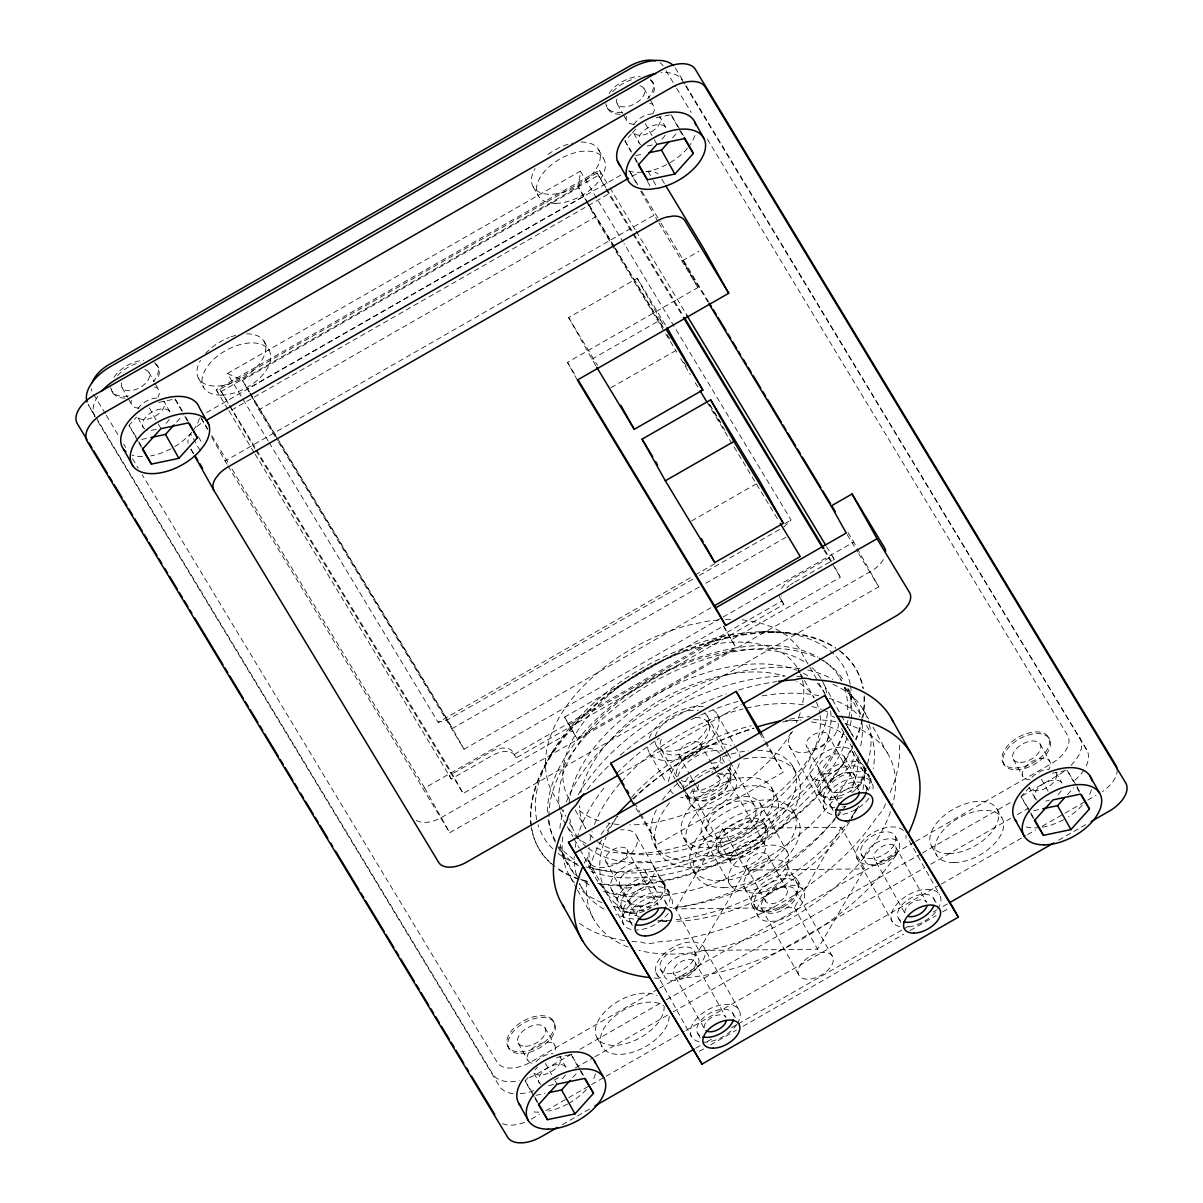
<?xml version="1.0" encoding="UTF-8"?>
<svg xmlns="http://www.w3.org/2000/svg" width="1203" height="1203" viewBox="0 0 1203 1203"><rect width="100%" height="100%" fill="white"/><g stroke="black" fill="none" stroke-linecap="round" stroke-linejoin="round"><path stroke-width="0.75" stroke-dasharray="5 3.75" d="M268.194 441.02L227.412 373.516L580.342 171.202L578.673 187.608L585.305 199.472M550.598 755.334L553.124 750.747M675.665 908.866L722.657 828.521L841.318 827.258L864.581 868.882L817.589 949.227L698.913 950.49L675.665 908.866L794.326 907.618L841.318 827.258M698.913 950.49L745.905 870.13L864.581 868.882M137.984 441.29L129.067 425.336L136.465 417.095M176.63 422.058L181.563 416.554M631.244 152.21L625.004 141.037L631.184 134.165M632.417 132.796L636.116 128.676M672.567 137.759L677.515 132.27M534.072 1096.82L525.155 1080.865L530.087 1075.377M535.034 1069.873L537.5 1067.121M572.718 1077.587L577.651 1072.099M1030.009 812.521L1021.091 796.566L1024.806 792.446M1026.039 791.078L1029.738 786.957M1067.422 794.672L1073.602 787.8M783.785 527.064L791.093 519.997L624.041 243.532M599.305 170.225L601.244 173.698L218.209 393.261L216.269 389.802L599.305 170.225L609.019 186.555M254.795 448.599L219.908 389.291L597.094 173.067L605.816 187.503M206.6 412.569L622.628 174.089M231.532 410.103L608.718 193.878L631.981 232.374M249.998 393.802L258.946 409.802L595.154 217.081L676.808 352.223M211.713 437.065L225.096 461.035L654.131 215.096L657.951 221.397M595.726 365.577L568.613 317.592L637.199 278.284L666.086 326.103M577.35 380.043L567.455 362.359L697.92 287.562L682.808 260.51L698.898 251.292M591.876 359.201L660.447 319.893L664.297 326.269M610.989 387.727L675.8 350.569M691.514 520.989L756.326 483.832M269.171 442.629L438.163 722.311L693.514 575.936M695.139 575.004L714.657 563.816M784.597 523.726L791.093 519.997M692.823 579.199L447.576 719.785L438.163 722.311M699.319 575.47L780.536 528.914M699.304 586.929L452.418 728.447L278.419 440.478M705.8 583.214L787.003 536.658M278.389 441.982L464.057 749.258L710.928 607.741M232.044 469.17L424.704 788.01L722.101 617.53M723.078 617.049L853.739 542.072L856.416 546.869M255.111 454.087L451.29 779.018L492.268 755.514A19.278 10.917 -29.2 0 1 514.643 755.289L516.192 757.86L783.83 604.432L780.326 598.402A19.278 10.917 -29.2 0 1 779.439 595.65M794.927 582.026L834.326 559.44L832.386 555.966L791.409 579.455A19.278 10.917 -29.2 0 0 781.228 588.974M564.583 717.063L723.484 625.981L728.01 633.455L735.755 647.334L576.854 738.416L564.583 717.063L576.854 738.416M451.29 779.018L449.351 775.544L490.328 752.055A19.278 10.917 -29.2 0 1 512.704 751.815L514.252 754.386L781.89 600.974L780.326 598.402M569.109 724.552L728.01 633.455M255.773 450.208L463.2 793.499L572.342 730.943M723.484 625.981L731.244 639.846L840.386 577.29L835.017 567.681M227.999 465.847L449.696 832.747L878.731 586.808L857.303 548.463M619.41 774.552L741.304 704.687M639.68 814.326L657.725 844.175L783.168 772.266L767.063 743.454M658.011 989.107L530.824 1062.023A28.917 16.376 -29.2 0 1 497.26 1062.384L142.165 474.704M659.65 988.174L914.039 842.341M915.663 841.408L1051.016 763.83A28.917 16.376 -29.2 0 0 1067.632 735.409L706.732 138.104M571.771 1054.008L537.53 1073.632A38.571 21.849 -29.2 0 1 528.478 1077.963M579.921 1049.332L664.718 1000.716M666.357 999.783L920.746 853.965M922.37 853.017L1012.054 801.604M1021.843 795.995L1057.723 775.439A38.571 21.849 -29.2 0 0 1065.993 769.83M554.087 1080.159L560.613 1076.429M575.29 1068.008L593.229 1057.723M594.853 1056.79L671.5 1012.866M673.139 1011.918L924.265 867.965M930.791 864.22L1010.685 818.416M1017.212 814.687L1028.625 808.145M531.29 1119.106L539.425 1114.444M545.936 1110.715L567.094 1098.58M568.718 1097.647L589.876 1085.527M591.5 1084.595L604.507 1077.136M606.147 1076.189L684.236 1031.422M685.875 1030.49L939.708 884.987M941.332 884.055L1025.933 835.544M1027.573 834.611L1035.708 829.95M1042.204 826.22L1063.362 814.1M1064.986 813.168L1086.144 801.033M1087.768 800.1L1095.903 795.439M562.327 1124.67L589.996 1108.805M695.755 1048.174L700.642 1045.377M707.138 1041.648L712.026 1038.851M731.559 1027.663L736.431 1024.866M738.056 1023.933L902.4 929.724M904.024 928.791L910.536 925.062M933.317 911.994L936.566 910.13M943.077 906.4L947.964 903.603M1058.61 840.175L1087.888 823.393M699.199 1051.422L704.071 1048.64M710.567 1044.911L736.522 1030.039M743.003 1026.309L903.618 934.25M910.115 930.52L936.069 915.648M942.566 911.919L949.047 908.205M656.342 117.744L671.003 114.676L679.981 129.518M635.816 155.503L643.139 153.969M158.57 402.419L175.067 398.96L184.029 413.817M141.698 439.411L149.037 437.877M1052.445 773.273L1067.091 770.206L1076.068 785.048M1033.738 810.657L1042.896 808.732M556.493 1057.572L571.154 1054.505L580.132 1069.347M535.952 1095.332L545.124 1093.407M718.341 620.086L707.62 621.154L687.71 625.365C649.364 635.861 613.756 656.146 585.38 684.026C558.733 710.356 534.718 750.867 550.493 788.912L565.786 816.266M725.499 619.365L732.928 619.53M666.868 921.077L657.815 920.866A163.894 92.826 -29.2 0 0 672.236 920.1M760.747 631.725L787.529 632.537M742.206 619.725L759.98 622.838L773.499 627.5L787.333 635.846L798.19 646.928L817.95 681.439M227.412 373.516L242.465 380.328L249.277 391.592M675.304 68L685.003 84.06M685.981 85.654L1086.655 749.695A38.571 21.849 -29.2 0 1 1084.85 768.537M1086.655 749.695L682.086 80.135A38.571 21.849 -29.2 0 0 660.913 72.706M665.981 70.676L675.68 86.736M676.642 88.33L691.199 112.42M661.83 179.202L664.688 183.939M625.004 141.037L631.289 151.428M1021.091 796.566L1028.279 808.446M637.846 184.781L629.139 170.36L637.169 184.736M641.725 191.187L660.116 221.623M661.079 223.232L708.522 301.742M847.935 532.463L853.739 542.072M682.808 260.51L708.011 302.224M658.898 222.976L697.92 287.562M847.198 534.613L857.709 552.012M858.671 553.606L878.731 586.808M609.996 187.909L635.244 229.953M636.207 231.307L686.718 314.885M826.551 546.583L834.326 559.44M606.778 189.112L632.958 232.42M633.921 234.029L683.364 315.848M824.882 550.057L831.438 561.275M632.943 233.983L682.387 315.803M823.905 550.012L831.664 562.854M832.626 564.448L840.386 577.29M580.342 171.202L623.064 241.923M588.402 203.683L578.673 187.608L242.465 380.328L249.111 392.193M589.365 205.292L614.643 247.126M615.62 248.735L663.244 327.562M709.905 404.794L720.597 422.494M587.41 202.706L583.515 196.269L247.322 389.005L251.201 395.426M588.387 204.315L613.65 246.149M614.628 247.758L663.229 328.193M667.124 334.629L671.003 341.066M683.65 361.983L687.53 368.419M708.913 403.802L726.417 432.764M680.657 358.614L690.417 374.734M695.229 382.719L699.169 389.216M706.883 401.997L779.243 521.756M783.83 604.432L782.266 601.861A19.278 10.917 -29.2 0 1 781.679 595.906M568.613 317.592L597.515 365.411M567.455 362.359L576.177 376.795M731.244 639.846L735.755 647.334M759.439 732.988L764.176 740.837M765.138 742.416L783.168 772.266M635.891 808.04L638.733 812.747M250.254 393.201L447.576 719.785L464.057 749.258M252.179 397.035L277.457 438.869M258.946 409.802L277.412 440.373M219.908 389.291L228.63 403.727M229.593 405.336L451.576 772.702L463.2 793.499M216.269 389.802L227.923 409.336M228.901 410.689L254.149 452.734M207.848 429.11L200.104 416.298L207.247 429.08M211.713 435.531L228.179 462.764M225.096 461.035L227.036 464.238M191.006 449.17L193.909 453.982M129.067 425.336L136.24 437.215M525.155 1080.865L532.327 1092.745M105.308 413.697L92.691 392.825A28.917 16.376 -29.2 0 1 91.353 388.704M106.27 415.306L118.886 436.178M123.744 444.193L125.683 447.411M132.465 458.644L138.285 468.283M94.992 415.787L88.21 404.554L94.992 416.689A38.571 21.849 -29.2 0 1 98.601 395.05M95.969 417.396L492.764 1074.114A38.571 21.849 -29.2 0 0 519.29 1080.715M97.894 421.501L499.561 1086.249A38.571 21.849 -29.2 0 0 517.35 1093.858M909.273 840.671L939.633 894.716M841.468 728.462L871.829 782.491M654.056 978.009A189.066 107.082 -29.2 0 0 661.62 978.46A27.233 15.428 -29.2 0 1 669.409 949.573A27.233 15.428 -29.2 0 1 704.868 949.197L738.913 1009.768M637.064 836.972L671.109 897.558M1076.956 786.642L1080.52 793.033M1067.091 770.206L1073.332 781.364M1076.911 787.754L1080.474 794.13M1048.339 737.033L1049.317 738.762M1040.114 744.04L1049.798 761.379M1055.963 772.386L1061.963 783.138M680.868 131.112L683.545 135.894M671.003 114.676L684.372 138.601M652.252 81.503L653.214 83.233M1041.392 779.153L1048.535 791.92M644.026 88.511L649.304 97.969M650.191 99.548L653.71 105.849M665.876 127.608L659.861 116.856A15.428 8.737 -29.2 0 1 651.003 132.014A15.428 8.737 -29.2 0 1 633.109 132.195L639.109 142.946M1013.347 759.379L1023.046 776.717M1035.197 798.476L1029.197 787.724A15.428 8.737 -29.2 0 0 1045.317 788.476A15.428 8.737 -29.2 0 0 1056.67 774.582M1003.182 762.913L1004.144 764.657M1030.956 813.017L1033.633 817.799M645.304 123.623L653.334 137.984M654.221 139.578L656.898 144.36M1030.911 814.115L1034.475 820.506M617.259 103.849L622.537 113.308M623.425 114.886L626.943 121.187M648.086 171.322L652.402 179.052M653.259 180.585L657.59 188.315M607.094 107.383L608.056 109.127M634.868 157.488L637.545 162.27M634.808 158.585L638.387 164.961M647.47 181.442L650.056 186.074M996.866 808.777L1001.904 817.799M640.748 191.127L654.131 215.096M598.523 149.503L603.56 158.525M597.094 173.067L605.139 187.473M606.026 189.082L608.718 193.878M637.199 278.284L660.447 319.893M586.207 201.081L595.154 217.081M862.987 709.259L868.416 718.973M872.942 727.063L887.408 752.958M848.25 688.793L854.461 699.92M839.814 677.665L841.589 680.868A163.894 92.826 -29.2 0 0 819.559 657.996M845.153 687.244L862.1 717.559M931.633 846.175L936.671 855.183M824.04 684.567L840.521 714.086M841.438 715.725L853.348 737.033M818.852 683.048L826.04 695.92M863.995 766.386L869.799 776.777M852.566 751.86L863.032 770.597M933.573 898.19L937.032 904.37M533.29 186.901L538.327 195.909M895.333 836.356A19.278 10.917 -29.2 0 1 873.483 858.34A19.278 10.917 -29.2 0 1 865.889 840.942A19.278 10.917 -29.2 0 1 895.333 836.356L899.212 843.288A19.278 10.917 -29.2 0 1 877.363 865.273A19.278 10.917 -29.2 0 1 869.754 847.889A19.278 10.917 -29.2 0 1 899.212 843.288M865.769 785.98L868.355 790.612M797.454 668.071L800.085 672.778M800.957 674.342L803.589 679.063M804.476 680.627L814.115 697.89A131.608 74.541 -29.2 0 0 796.612 681.379M895.573 846.717L926.581 902.19A12.195 6.902 -29.2 0 0 912.445 902.34A12.195 6.902 -29.2 0 0 905.438 914.325L874.431 858.837M844.205 756.657L854.671 775.379M827.769 734.492L858.777 789.98A12.195 6.902 -29.2 0 0 844.641 790.13A12.195 6.902 -29.2 0 0 837.634 802.1L806.627 746.612M819.108 771.048L829.574 789.769M898.446 918.325L901.047 922.957M861.137 854.07L865.002 861.017M830.641 806.115L833.243 810.747M810.747 775.83L821.213 794.566M818.822 792.266L824.641 802.672M792.597 766.085L796.476 773.033M761.694 733.845L766.176 741.845M793.454 811.393L797.333 818.326M771.394 787.409L776.04 795.739M717.168 714.101L734.462 745.033M735.364 746.657L738.101 751.544A39.052 22.12 -29.2 0 1 739.905 757.108M759.995 803.093L787.138 851.649M707.244 716.116L725.229 748.296M726.131 749.905L729.725 756.341M797.529 880.025L803.348 890.415M708.266 722.868L723.77 750.597M724.672 752.236L729.244 760.401M730.146 762.025L754.777 806.085M764.461 823.423L766.401 826.897M786.657 864.551L797.123 883.288M735.544 778.206L729.725 767.8A26.03 14.737 -29.2 0 1 714.777 793.363A26.03 14.737 -29.2 0 1 684.567 793.694L690.387 804.1M722.041 757.95L727.274 767.319M728.146 768.882L729.89 771.995M796.055 891.333A19.278 10.917 -29.2 0 1 773.574 913.092A19.278 10.917 -29.2 0 1 766.867 895.258A19.278 10.917 -29.2 0 1 796.055 891.333L832.882 957.227A19.278 10.917 -29.2 0 1 810.386 978.986A19.278 10.917 -29.2 0 1 803.694 961.152A19.278 10.917 -29.2 0 1 832.882 957.227M728.251 779.123L765.078 845.017A19.278 10.917 -29.2 0 1 742.582 866.777A19.278 10.917 -29.2 0 1 735.89 848.927A19.278 10.917 -29.2 0 1 765.078 845.017M767.8 855.228L786.792 889.212M794.326 907.618L817.589 949.227M700.567 743.935L716.838 773.063M717.74 774.687L719.559 777.92M746.657 867.348L765.649 901.333M722.657 828.521L745.905 870.13M679.409 756.07L689.364 773.86M690.266 775.484L695.695 785.198M696.597 786.807L698.402 790.055M761.604 908.46L798.431 974.34M693.8 796.236L730.627 862.13M744.837 888.521L755.304 907.257M752.371 905.904L758.191 916.31M680.221 781.935L685.454 791.288M686.327 792.852L688.071 795.98M661.424 749.71L676.928 777.454M677.845 779.078L682.402 787.243M683.319 788.882L707.935 832.942M717.635 850.28L719.574 853.739M656.236 745.364L675.124 779.153M676.011 780.762L678.718 785.589M702.717 835.935L729.845 884.491M649.425 752.928L665.8 782.236M683.575 837.754L688.221 846.07M692.522 869.258L696.387 876.19M634.462 802.551L639.831 812.16M640.718 813.769L657.725 844.175M654.612 845.198L658.492 852.13M663.274 881.438L669.079 891.844M653.515 865.965L663.981 884.686M732.853 1013.257L735.454 1017.888M694.612 951.408A19.278 10.917 -29.2 0 1 672.763 973.407A19.278 10.917 -29.2 0 1 665.169 956.009A19.278 10.917 -29.2 0 1 694.612 951.408L698.492 958.355A19.278 10.917 -29.2 0 1 676.642 980.34A19.278 10.917 -29.2 0 1 669.048 962.941A19.278 10.917 -29.2 0 1 698.492 958.355M665.048 901.032L668.507 907.212M645.154 870.761L655.62 889.483M694.853 961.768L725.875 1017.257A12.195 6.902 -29.2 0 0 711.725 1017.407A12.195 6.902 -29.2 0 0 704.717 1029.377L673.71 973.889M627.049 849.559L658.071 905.047A12.195 6.902 -29.2 0 0 645.334 904.445A12.195 6.902 -29.2 0 0 636.342 915.423M620.071 885.137L630.537 903.874M605.906 861.679L635.996 915.528M575.275 809.935L585.801 828.777A131.608 74.541 -29.2 0 1 579.47 805.845M697.725 1033.392L700.326 1038.024M660.417 969.137L664.282 976.069M629.921 921.167L633.379 927.348M611.695 889.934L622.162 908.671M618.101 907.333L623.921 917.739M569.38 822.702L572.974 829.138M567.29 826.717L572.793 836.551M573.696 838.19L579.199 848.025M580.117 849.664L592.944 872.611M514.252 754.386L516.192 757.86M559.019 847.047L575.966 877.363M579.53 883.739L582.207 888.536M557.831 846.882L567.605 864.355M570.267 877.062L576.598 888.385M577.5 890.009L594.688 920.746M263.983 341.276L269.021 350.284M597.109 1037.933L602.147 1046.956M198.751 378.659L203.788 387.682M424.704 788.01L449.696 832.747M553.23 1020.851L554.207 1022.58M581.019 1070.941L584.583 1077.317M571.154 1054.505L579.184 1068.85M580.072 1070.444L584.523 1078.429M545.004 1027.858L554.688 1045.196M566.027 1067.437L560.012 1056.685A15.428 8.737 -29.2 0 1 551.154 1071.843A15.428 8.737 -29.2 0 1 533.245 1072.023L539.26 1082.775M198.465 436.794L201.909 442.975M157.142 365.321L158.119 367.05M185.818 417.005L188.495 421.787M175.067 398.96L183.984 414.915M184.871 416.509L188.435 422.9M545.455 1063.452L551.696 1074.61M555.26 1081.001L557.049 1084.189M200.074 450.584L190.57 433.591A24.105 13.654 -29.2 0 0 188.074 443.336M148.916 372.328L154.195 381.787M155.082 383.351L158.601 389.667M169.924 411.907L163.924 401.155A15.428 8.737 -29.2 0 1 155.067 416.298A15.428 8.737 -29.2 0 1 137.157 416.494L143.172 427.245M190.856 449.17L193.533 453.952M518.237 1043.196L527.937 1060.535M508.072 1046.73L509.049 1048.475M535.019 1097.301L537.696 1102.098M149.367 407.922L157.382 422.268M158.27 423.862L160.946 428.659M534.959 1098.414L538.523 1104.79M122.15 387.667L127.443 397.125M128.315 398.704L131.849 405.005M111.984 391.201L112.947 392.93M138.931 441.772L141.608 446.569M138.871 442.884L142.435 449.26M856.656 857.544L892.385 921.799M788.852 745.319L824.581 809.589M655.936 972.595L691.665 1036.866M588.132 860.386L623.861 924.641M1061.241 790.672A15.428 8.737 -29.2 0 1 1056.414 796.055M1049.482 800.025A15.428 8.737 -29.2 0 1 1045.813 801.123M1036.821 800.16A15.428 8.737 -29.2 0 1 1044.069 783.333A15.428 8.737 -29.2 0 1 1062.685 785.333M665.154 135.142A15.428 8.737 -29.2 0 1 660.327 140.525M652.161 144.931A15.428 8.737 -29.2 0 1 646.222 145.999M640.733 144.631A15.428 8.737 -29.2 0 1 647.966 127.804A15.428 8.737 -29.2 0 1 666.582 129.804M565.305 1074.971A15.428 8.737 -29.2 0 1 560.463 1080.339M553.545 1084.324A15.428 8.737 -29.2 0 1 546.373 1085.813M540.884 1084.444A15.428 8.737 -29.2 0 1 548.117 1067.617A15.428 8.737 -29.2 0 1 566.733 1069.632M169.202 419.441A15.428 8.737 -29.2 0 1 164.375 424.809M156.225 429.23A15.428 8.737 -29.2 0 1 147.217 429.952M144.796 428.915A15.428 8.737 -29.2 0 1 152.029 412.088A15.428 8.737 -29.2 0 1 170.646 414.103M1091.407 789.589A43.383 24.571 -29.2 0 1 1088.068 797.363M1082.294 805.183A43.383 24.571 -29.2 0 1 1068.399 816.837M1063.527 819.709A43.383 24.571 -29.2 0 1 1041.302 827.348M1039.633 827.574A43.383 24.571 -29.2 0 1 1026.219 826.957M199.367 418.388A43.383 24.571 -29.2 0 1 194.149 429.065M191.848 432.088A43.383 24.571 -29.2 0 1 174.074 447.005M170.856 448.809A43.383 24.571 -29.2 0 1 150.781 455.877M142.555 456.644A43.383 24.571 -29.2 0 1 131.954 455.05M196.766 426.599A24.105 13.654 -29.2 0 1 202.916 422.298M631.951 176.36A24.105 13.654 -29.2 0 1 638.808 173.202M646.206 171.458A24.105 13.654 -29.2 0 1 658.041 173.924M694.883 135.518A43.383 24.571 -29.2 0 1 688.432 146.992M687.409 148.255A43.383 24.571 -29.2 0 1 668.146 163.788M666.522 164.661A43.383 24.571 -29.2 0 1 646.131 171.683M642.297 172.164A43.383 24.571 -29.2 0 1 628.688 171.006M883.393 559.545A24.105 13.654 -29.2 0 1 870.686 571.455L441.651 817.393A24.105 13.654 -29.2 0 1 416.223 820.311M899.393 745.108A189.066 107.082 -29.2 0 1 889.092 794.912M631.846 941.423A189.066 107.082 -29.2 0 0 641.274 942.054A27.233 15.428 -29.2 0 0 658.402 941.874A189.066 107.082 -29.2 0 0 877.182 816.446A27.233 15.428 -29.2 0 0 885.664 801.965M624.507 940.535A189.066 107.082 -29.2 0 1 577.756 921.994M587.305 789.348A189.066 107.082 -29.2 0 1 609.56 764.973M620.342 755.108A189.066 107.082 -29.2 0 1 726.266 693.981M738.597 689.996A189.066 107.082 -29.2 0 1 776.657 681.605M595.47 1073.873A43.383 24.571 -29.2 0 1 592.117 1081.662M586.342 1089.482A43.383 24.571 -29.2 0 1 569.23 1103.076M567.59 1103.993A43.383 24.571 -29.2 0 1 548.703 1111.046M538.899 1112.173A43.383 24.571 -29.2 0 1 530.282 1111.241M844.942 723.77A168.721 95.563 -29.2 0 1 892.521 805.108M890.506 811.694A168.721 95.563 -29.2 0 1 639.019 950.43M628.161 947.047A168.721 95.563 -29.2 0 1 587.335 879.483M589.575 868.596A168.721 95.563 -29.2 0 1 601.62 840.01M607.109 831.047A168.721 95.563 -29.2 0 1 617.771 816.476M633.515 799.018A168.721 95.563 -29.2 0 1 754.025 728.371M782.612 721.995A168.721 95.563 -29.2 0 1 800.867 719.98M813.544 719.68A168.721 95.563 -29.2 0 1 837.95 722.131M869.198 724.176A168.721 95.563 -29.2 0 1 866.641 766.326M866.085 767.995A168.721 95.563 -29.2 0 1 855.077 791.694M845.483 806.266A168.721 95.563 -29.2 0 1 842.19 810.642M841.047 812.085A168.721 95.563 -29.2 0 1 836.326 817.829M835.108 819.258A168.721 95.563 -29.2 0 1 673.214 908.295M644.131 910.34A168.721 95.563 -29.2 0 1 610.883 905.724M602.026 902.686A168.721 95.563 -29.2 0 1 579.275 888.325M574.357 882.912A168.721 95.563 -29.2 0 1 563.184 833.995M578.177 794.627A168.721 95.563 -29.2 0 1 785.153 675.981M796.942 676.297A168.721 95.563 -29.2 0 1 802.642 676.793M832.927 684.327A168.721 95.563 -29.2 0 1 868.716 722.401M683.364 789.98A26.03 14.737 -29.2 0 1 689.244 776.281M711.83 763.334A26.03 14.737 -29.2 0 1 722.883 763.228M905.919 835.468A27.233 15.428 -29.2 0 1 906.009 838.371M903.498 830.687A27.233 15.428 -29.2 0 0 868.22 835.874A27.233 15.428 -29.2 0 0 860.987 862.716A27.233 15.428 -29.2 0 0 897.528 852.867A189.066 107.082 -29.2 0 1 678.748 978.28A27.233 15.428 -29.2 0 0 704.868 949.197M838.115 723.259A27.233 15.428 -29.2 0 1 807.363 752.04A27.233 15.428 -29.2 0 1 792.597 731.394M832.1 716.056A27.233 15.428 -29.2 0 1 834.671 717.544M584.282 863.183A189.066 107.082 -29.2 0 1 587.726 856.145A27.233 15.428 -29.2 0 0 608.778 866.641A27.233 15.428 -29.2 0 0 636.823 844.356A27.233 15.428 -29.2 0 0 620.658 829.95M601.109 834.431A189.066 107.082 -29.2 0 1 611.169 821.454M632.537 798.882A189.066 107.082 -29.2 0 1 753.664 728.041M789.589 719.183A189.066 107.082 -29.2 0 1 809.694 716.597M717.65 773.74A26.03 14.737 -29.2 0 1 735.349 788.957A26.03 14.737 -29.2 0 1 701.469 809.228A26.03 14.737 -29.2 0 1 694.071 787.845M630.763 922.31A26.03 14.737 -29.2 0 1 627.304 901.874A26.03 14.737 -29.2 0 1 658.898 886.761A26.03 14.737 -29.2 0 1 667.86 904.566M834.837 807.754A26.03 14.737 -29.2 0 1 826.506 788.897A26.03 14.737 -29.2 0 1 858.416 771.649A26.03 14.737 -29.2 0 1 868.581 789.499M845.634 806.341A26.03 14.737 -29.2 0 1 842.536 807.138M736.868 1024.309A27.233 15.428 -29.2 0 1 693.951 1039.407A27.233 15.428 -29.2 0 1 714.236 1006.851A27.233 15.428 -29.2 0 1 737.65 1023.076M631.019 929.438A27.233 15.428 -29.2 0 1 639.5 897.889A27.233 15.428 -29.2 0 1 671.936 905.979M668.206 913.333A27.233 15.428 -29.2 0 1 636.432 930.024M899.543 926.596A27.233 15.428 -29.2 0 1 905.994 896.28A27.233 15.428 -29.2 0 1 940.941 900.055A27.233 15.428 -29.2 0 1 904.942 927.182M831.739 814.371A27.233 15.428 -29.2 0 1 840.22 782.837A27.233 15.428 -29.2 0 1 872.656 790.912M868.927 798.281A27.233 15.428 -29.2 0 1 837.138 814.957M581.169 142.089A37.594 21.293 -29.2 0 1 596.763 167.879A37.594 21.293 -29.2 0 1 550.628 194.315A37.594 21.293 -29.2 0 1 535.049 168.525M548.072 154.45A37.594 21.293 -29.2 0 1 572.673 143.067M669.184 1016.415A37.594 21.293 -29.2 0 1 623.65 1054.114A37.594 21.293 -29.2 0 1 607.47 1023.482A37.594 21.293 -29.2 0 1 663.409 1005.482M664.086 1005.903A37.594 21.293 -29.2 0 1 620.763 1044.79A37.594 21.293 -29.2 0 1 601.124 1016.159A37.594 21.293 -29.2 0 1 657.079 995.678M246.645 333.848A37.594 21.293 -29.2 0 1 262.224 359.637A37.594 21.293 -29.2 0 1 216.104 386.088A37.594 21.293 -29.2 0 1 200.51 360.298M205.518 353.532A37.594 21.293 -29.2 0 1 229.172 337.517M230.961 336.855A37.594 21.293 -29.2 0 1 236.374 335.231M137.879 408.96A15.428 8.737 -29.2 0 1 156.811 398.103M633.831 124.661A15.428 8.737 -29.2 0 1 652.748 113.819M536.027 1061.708A15.428 8.737 -29.2 0 1 552.899 1053.648M1031.963 777.409A15.428 8.737 -29.2 0 1 1048.836 769.349M1117.121 769.288A28.917 16.376 -29.2 0 1 1102.369 791.574M524.508 1122.354A28.917 16.376 -29.2 0 1 502.132 1123.391M900.581 920.521A20.24 11.474 -29.2 0 1 910.085 898.446A20.24 11.474 -29.2 0 1 934.505 901.077M699.86 1035.588A20.24 11.474 -29.2 0 1 709.364 1013.497A20.24 11.474 -29.2 0 1 733.8 1016.129M832.777 808.311A20.24 11.474 -29.2 0 1 842.28 786.221A20.24 11.474 -29.2 0 1 866.701 788.852M632.056 923.363A20.24 11.474 -29.2 0 1 641.56 901.288A20.24 11.474 -29.2 0 1 665.996 903.919M695.8 717.529A26.992 15.293 -29.2 0 1 706.988 736.056A26.992 15.293 -29.2 0 1 673.875 755.033A26.992 15.293 -29.2 0 1 662.688 736.522M719.68 774.296A19.278 10.917 -29.2 0 1 726.101 788.687A19.278 10.917 -29.2 0 1 701.319 800.987A19.278 10.917 -29.2 0 1 696.627 785.754M536.779 819.86A172.57 97.744 -29.2 0 1 672.898 652.748A172.57 97.744 -29.2 0 1 850.145 684.071M850.446 685.77A172.57 97.744 -29.2 0 1 846.521 725.003M843.438 733.198A172.57 97.744 -29.2 0 1 586.011 866.912M577.455 864.085A172.57 97.744 -29.2 0 1 558.072 853.378M552.824 848.822A172.57 97.744 -29.2 0 1 538.057 824.792M839.468 650.477A182.224 103.202 -29.2 0 1 862.927 688.056M863.98 697.018A182.224 103.202 -29.2 0 1 862.506 716.973M862.145 718.762A182.224 103.202 -29.2 0 1 855.604 739.334M854.115 742.732A182.224 103.202 -29.2 0 1 597.635 883.273M587.049 881.137A182.224 103.202 -29.2 0 1 556.342 867.453M555.019 866.476A182.224 103.202 -29.2 0 1 531.26 827.153M531.004 825.378A182.224 103.202 -29.2 0 1 641.62 671.394A182.224 103.202 -29.2 0 1 835.408 647.62M839.859 651.169A182.224 103.202 -29.2 0 1 863.318 688.748M864.25 695.875A182.224 103.202 -29.2 0 1 862.882 717.665M862.521 719.454A182.224 103.202 -29.2 0 1 855.995 740.025M852.28 748.131A182.224 103.202 -29.2 0 1 596.207 883.664M587.44 881.829A182.224 103.202 -29.2 0 1 556.733 868.145M551.245 863.754A182.224 103.202 -29.2 0 1 531.651 827.844M531.395 826.07A182.224 103.202 -29.2 0 1 642.011 672.086A182.224 103.202 -29.2 0 1 835.799 648.327M821.769 679.921A147.022 83.278 -29.2 0 1 827.333 696.387M827.469 713.229A147.022 83.278 -29.2 0 1 736.462 822.852A147.022 83.278 -29.2 0 1 593.876 847.138M585.981 843.438A147.022 83.278 -29.2 0 1 566.748 826.115M565.831 824.656A147.022 83.278 -29.2 0 1 560.478 811.92M560.057 810.205A147.022 83.278 -29.2 0 1 646.357 682.537A147.022 83.278 -29.2 0 1 806.431 663.169M812.085 667.695A147.022 83.278 -29.2 0 1 820.912 678.432M866.551 725.529A163.894 92.826 -29.2 0 1 873.228 768.627M870.701 779.063A163.894 92.826 -29.2 0 1 866.295 791.018M851.183 817.514A163.894 92.826 -29.2 0 0 858.882 805.604L851.393 818.536A144.616 81.909 -29.2 0 0 857.559 806.311M850.115 819.002A163.894 92.826 -29.2 0 1 674.086 919.904M633.801 919.122A163.894 92.826 -29.2 0 1 615.831 914.491M604.011 909.107A163.894 92.826 -29.2 0 1 579.62 883.709M576.448 875.092A163.894 92.826 -29.2 0 1 574.357 856.431M575.229 847.303A163.894 92.826 -29.2 0 1 576.658 840.16M577.079 838.446A163.894 92.826 -29.2 0 1 606.282 785.213M617.034 773.213A163.894 92.826 -29.2 0 1 659.214 738.191M690.943 719.725A163.894 92.826 -29.2 0 1 699.184 715.77M700.838 715.018A163.894 92.826 -29.2 0 1 737.785 701.424M762.131 695.875A163.894 92.826 -29.2 0 1 818.687 695.62M829.258 698.326A163.894 92.826 -29.2 0 1 859.919 716.747M863.98 767.168A144.616 81.909 -29.2 0 1 862.521 791.499M849.529 821.769A144.616 81.909 -29.2 0 1 675.921 921.303M666.853 921.257A144.616 81.909 -29.2 0 1 658.146 920.626M639.199 916.686A144.616 81.909 -29.2 0 1 606.071 837.017M606.778 835.318A144.616 81.909 -29.2 0 1 617.184 816.145M631.485 797.499A144.616 81.909 -29.2 0 1 751.213 725.785M785.544 720.612A144.616 81.909 -29.2 0 1 798.311 720.582M811.454 721.905A144.616 81.909 -29.2 0 1 844.536 734.838M720.537 756.702A24.105 13.654 -29.2 0 1 711.92 772.476M694.176 781.379A24.105 13.654 -29.2 0 1 681.274 780.521M676.492 773.815A24.105 13.654 -29.2 0 1 694.236 752.101A24.105 13.654 -29.2 0 1 719.424 753.273M844.476 687.59A163.894 92.826 -29.2 0 1 847.453 713.379M843.408 732.958A163.894 92.826 -29.2 0 1 735.123 844.416A163.894 92.826 -29.2 0 1 587.29 865.965M574.207 859.423A163.894 92.826 -29.2 0 1 559.666 846.656M555.455 840.671A163.894 92.826 -29.2 0 1 547.876 817.318M547.576 812.115A163.894 92.826 -29.2 0 1 649.605 679.68A163.894 92.826 -29.2 0 1 818.01 657.094M743.574 759.033A79.533 45.052 -29.2 0 1 795.318 807.078A79.533 45.052 -29.2 0 1 691.169 867.754A79.533 45.052 -29.2 0 1 670.462 801.634M683.996 788.115A79.533 45.052 -29.2 0 1 720.116 766.176M757.74 750.401A79.533 45.052 -29.2 0 1 788.867 804.957A79.533 45.052 -29.2 0 1 693.154 860.852A79.533 45.052 -29.2 0 1 656.627 809.439M662.357 800.145A79.533 45.052 -29.2 0 1 677.53 783.424M722.747 756.732A79.533 45.052 -29.2 0 1 748.401 750.822M842.1 797.499A24.105 13.654 -29.2 0 1 821.559 784.251A24.105 13.654 -29.2 0 1 857.047 766.446A24.105 13.654 -29.2 0 1 851.859 792.597M727.349 769.379A24.105 13.654 -29.2 0 1 716.041 795.679A24.105 13.654 -29.2 0 1 686.958 792.536M689.199 784.191A24.105 13.654 -29.2 0 1 718.762 767.243M716.356 775.785A12.195 6.902 -29.2 0 1 717.965 785.348A12.195 6.902 -29.2 0 1 703.169 792.431A12.195 6.902 -29.2 0 1 698.973 784.1M644.492 911.077A24.105 13.654 -29.2 0 1 622.883 897.618A24.105 13.654 -29.2 0 1 660.312 881.423A24.105 13.654 -29.2 0 1 647.349 909.829M858.19 757.138A147.022 83.278 -29.2 0 1 850.716 791.739M841.198 809.348A147.022 83.278 -29.2 0 1 838.115 813.95M835.935 817.002A147.022 83.278 -29.2 0 1 669.845 907.573M651.289 907.303A147.022 83.278 -29.2 0 1 589.154 847.393M590.026 840.461A147.022 83.278 -29.2 0 1 592.117 831.484M594.447 824.551A147.022 83.278 -29.2 0 1 620.116 783.183M621.319 781.8A147.022 83.278 -29.2 0 1 743.048 708.943M746.416 708.131A147.022 83.278 -29.2 0 1 805.063 705.123M811.95 706.537A147.022 83.278 -29.2 0 1 821.589 709.469M823.093 710.041A147.022 83.278 -29.2 0 1 831.002 713.74M847.153 726.898A147.022 83.278 -29.2 0 1 853.574 737.093M830.626 711.168A143.172 81.097 -29.2 0 1 740.582 833.529A143.172 81.097 -29.2 0 1 588.222 848.19M586.778 847.062A143.172 81.097 -29.2 0 1 579.244 839.514M578.192 838.13A143.172 81.097 -29.2 0 1 569.861 819.063M569.019 804.236A143.172 81.097 -29.2 0 1 655.695 695.244A143.172 81.097 -29.2 0 1 797.018 670.312M803.318 673.199A143.172 81.097 -29.2 0 1 809.063 676.597M817.153 683.214A143.172 81.097 -29.2 0 1 824.596 692.883M816.461 702.326A131.608 74.541 -29.2 0 1 819.845 713.74M820.085 715.469A131.608 74.541 -29.2 0 1 735.95 828.611A131.608 74.541 -29.2 0 1 595.846 840.25M593.244 837.95A131.608 74.541 -29.2 0 1 587.65 831.574M580.733 792.672A131.608 74.541 -29.2 0 1 661.394 699.514A131.608 74.541 -29.2 0 1 784.176 676.056M800.446 674.056A131.608 74.541 -29.2 0 1 802.085 678.853M802.506 680.507A131.608 74.541 -29.2 0 1 802.521 704.176M800.236 712.808A131.608 74.541 -29.2 0 1 796.281 722.808M791.288 732.371A131.608 74.541 -29.2 0 1 629.831 824.912M618.838 824.536A131.608 74.541 -29.2 0 1 607.936 823.032M599.079 820.792A131.608 74.541 -29.2 0 1 576.568 808.13M569.139 798.957A131.608 74.541 -29.2 0 1 648.597 667.515A131.608 74.541 -29.2 0 1 799.784 672.507M713.048 709.86A39.052 22.12 -29.2 0 1 694.732 752.446A39.052 22.12 -29.2 0 1 647.62 747.364M649.169 738.086A39.052 22.12 -29.2 0 1 703.981 706.672M704.146 712.928A29.398 16.662 -29.2 0 1 690.357 745.003A29.398 16.662 -29.2 0 1 654.868 741.168M655.349 736.266A29.398 16.662 -29.2 0 1 698.176 710.657M730.627 765.424A29.398 16.662 -29.2 0 1 689.229 791.243M681.815 788.777A29.398 16.662 -29.2 0 1 677.605 782.882M677.83 776.491A29.398 16.662 -29.2 0 1 722.011 751.168M727.845 754.086A29.398 16.662 -29.2 0 1 731.093 760.537M739.274 763.619A39.052 22.12 -29.2 0 1 680.612 797.243M673.244 793.709A39.052 22.12 -29.2 0 1 669.154 787.739M668.552 781.649A39.052 22.12 -29.2 0 1 692.778 752.025A39.052 22.12 -29.2 0 1 731.138 745.785M155.367 364.223A26.03 14.737 -29.2 0 1 156.886 379.772M124.962 398.073A26.03 14.737 -29.2 0 1 111.744 389.231M117.638 375.531A26.03 14.737 -29.2 0 1 140.21 362.584M154.405 362.494A26.03 14.737 -29.2 0 1 153.443 381.577M128.36 395.952A26.03 14.737 -29.2 0 1 110.781 387.501M113.939 377.306A26.03 14.737 -29.2 0 1 143.728 360.238M144.856 369.607A15.428 8.737 -29.2 0 1 140.059 387.471A15.428 8.737 -29.2 0 1 121.683 382.9M650.477 80.406A26.03 14.737 -29.2 0 1 651.996 95.954M620.071 114.255A26.03 14.737 -29.2 0 1 606.853 105.413M612.748 91.714A26.03 14.737 -29.2 0 1 635.319 78.766M650.582 79.503A26.03 14.737 -29.2 0 1 647.56 98.902M621.981 112.345A26.03 14.737 -29.2 0 1 605.891 103.684M609.049 93.488A26.03 14.737 -29.2 0 1 640.237 76.36M639.966 85.789A15.428 8.737 -29.2 0 1 635.154 103.653A15.428 8.737 -29.2 0 1 616.793 99.082M660.026 62.721A28.917 16.376 -29.2 0 1 663.064 65.849M847.694 688.672A165.352 93.654 -29.2 0 1 851.333 718.717M851.107 720.582A165.352 93.654 -29.2 0 1 849.303 730.056M846.837 738.401A165.352 93.654 -29.2 0 1 737.514 849.408A165.352 93.654 -29.2 0 1 589.741 871.062M578.613 865.859A165.352 93.654 -29.2 0 1 559.876 849.634M555.245 842.25A165.352 93.654 -29.2 0 1 549.049 818.281M548.989 816.521A165.352 93.654 -29.2 0 1 648.643 684.793A165.352 93.654 -29.2 0 1 817.559 657.876M819.123 658.658A165.352 93.654 -29.2 0 1 843.799 680.853M1079.873 737.559A38.571 21.849 -29.2 0 1 1070.805 765.574M533.741 1090.67A38.571 21.849 -29.2 0 1 519.004 1093.798M786.807 587.861A19.278 10.917 -29.2 0 1 789.213 585.726M790.521 584.733A19.278 10.917 -29.2 0 1 793.348 582.929M862.115 723.484A165.352 93.654 -29.2 0 1 859.965 749.123M858.04 755.845A165.352 93.654 -29.2 0 1 750.431 867.303A165.352 93.654 -29.2 0 1 602.117 890.761M589.275 884.942A165.352 93.654 -29.2 0 1 580.553 879.032M579.124 877.859A165.352 93.654 -29.2 0 1 560.418 844.431M559.891 828.341A165.352 93.654 -29.2 0 1 563.515 810.055M566.372 801.875A165.352 93.654 -29.2 0 1 800.762 668.808M807.694 670.071A165.352 93.654 -29.2 0 1 832.792 679.349M844.311 687.635A165.352 93.654 -29.2 0 1 861.348 718.056M1030.159 779.77A15.428 8.737 -29.2 0 1 1023.768 769.183A15.428 8.737 -29.2 0 1 1042.685 758.341A15.428 8.737 -29.2 0 1 1049.076 768.912M154.555 386.945A15.428 8.737 -29.2 0 1 157.879 397.201M138.962 408.043A15.428 8.737 -29.2 0 1 131.368 400.238M649.665 103.127A15.428 8.737 -29.2 0 1 652.988 113.383M634.071 124.225A15.428 8.737 -29.2 0 1 626.477 116.42M531.982 1063.241A15.428 8.737 -29.2 0 1 529.937 1051.136A15.428 8.737 -29.2 0 1 548.658 1042.174A15.428 8.737 -29.2 0 1 553.966 1052.73M1083.993 769.935A38.571 21.849 -29.2 0 1 1072.775 781.98M719.349 880.731A58.18 32.962 -29.2 0 0 796.145 819.679A58.18 32.962 -29.2 0 0 713.454 820.551A58.18 32.962 -29.2 0 0 719.349 880.731M723.229 887.664A58.18 32.962 -29.2 0 0 800.025 826.611A58.18 32.962 -29.2 0 0 717.334 827.484A58.18 32.962 -29.2 0 0 723.229 887.664M732.025 859.077A26.992 15.293 -29.2 0 0 767.649 830.747A26.992 15.293 -29.2 0 0 729.289 831.153A26.992 15.293 -29.2 0 0 732.025 859.077M630.116 912.46A26.03 14.737 -29.2 0 0 664.477 885.152A26.03 14.737 -29.2 0 0 627.47 885.543A26.03 14.737 -29.2 0 0 630.116 912.46M730.086 855.604A26.992 15.293 -29.2 0 0 765.709 827.273A26.992 15.293 -29.2 0 0 727.349 827.679A26.992 15.293 -29.2 0 0 730.086 855.604M830.837 797.409A26.03 14.737 -29.2 0 0 865.198 770.085A26.03 14.737 -29.2 0 0 828.19 770.476A26.03 14.737 -29.2 0 0 830.837 797.409M764.371 911.047A26.03 14.737 -29.2 0 0 798.732 883.724A26.03 14.737 -29.2 0 0 761.74 884.115A26.03 14.737 -29.2 0 0 764.371 911.047M770.191 921.453A26.03 14.737 -29.2 0 0 804.551 894.13A26.03 14.737 -29.2 0 0 767.559 894.521A26.03 14.737 -29.2 0 0 770.191 921.453M812.251 749.018A12.195 6.902 -29.2 0 0 828.341 736.236A12.195 6.902 -29.2 0 0 811.002 736.416A12.195 6.902 -29.2 0 0 812.251 749.018M611.53 864.085A12.195 6.902 -29.2 0 0 627.62 851.288A12.195 6.902 -29.2 0 0 610.297 851.468A12.195 6.902 -29.2 0 0 611.53 864.085M880.055 861.243A12.195 6.902 -29.2 0 0 896.145 848.446A12.195 6.902 -29.2 0 0 878.807 848.626A12.195 6.902 -29.2 0 0 880.055 861.243M679.334 976.295A12.195 6.902 -29.2 0 0 695.424 963.513A12.195 6.902 -29.2 0 0 678.101 963.693A12.195 6.902 -29.2 0 0 679.334 976.295M954.024 862.611A37.594 21.293 -29.2 0 0 1003.648 823.153A37.594 21.293 -29.2 0 0 950.205 823.709A37.594 21.293 -29.2 0 0 954.024 862.611M948.987 853.589A37.594 21.293 -29.2 0 0 998.61 814.13A37.594 21.293 -29.2 0 0 945.167 814.702A37.594 21.293 -29.2 0 0 948.987 853.589M555.666 203.337A37.594 21.293 -29.2 0 0 605.304 163.879A37.594 21.293 -29.2 0 0 551.861 164.45A37.594 21.293 -29.2 0 0 555.666 203.337M221.141 395.095A37.594 21.293 -29.2 0 0 270.765 355.652A37.594 21.293 -29.2 0 0 217.322 356.208A37.594 21.293 -29.2 0 0 221.141 395.095M720.386 838.265A26.992 15.293 -29.2 0 0 756.025 809.935A26.992 15.293 -29.2 0 0 717.65 810.341A26.992 15.293 -29.2 0 0 720.386 838.265M717.95 842.446A33.022 18.707 -29.2 0 0 761.529 807.799A33.022 18.707 -29.2 0 0 714.597 808.296A33.022 18.707 -29.2 0 0 717.95 842.446M745.078 891.002A33.022 18.707 -29.2 0 0 788.672 856.356A33.022 18.707 -29.2 0 0 741.725 856.852A33.022 18.707 -29.2 0 0 745.078 891.002M821.86 780.597A24.105 13.654 -29.2 0 0 853.679 755.304A24.105 13.654 -29.2 0 0 819.423 755.664A24.105 13.654 -29.2 0 0 821.86 780.597M711.574 856.055A50.616 28.677 -29.2 0 0 778.386 802.942A50.616 28.677 -29.2 0 0 706.447 803.709A50.616 28.677 -29.2 0 0 711.574 856.055M622.823 894.686A24.105 13.654 -29.2 0 0 654.627 869.393A24.105 13.654 -29.2 0 0 620.372 869.769A24.105 13.654 -29.2 0 0 622.823 894.686M755.965 893.288A24.105 13.654 -29.2 0 0 787.77 867.995A24.105 13.654 -29.2 0 0 753.514 868.355A24.105 13.654 -29.2 0 0 755.965 893.288M706.928 847.739A50.616 28.677 -29.2 0 0 773.724 794.627A50.616 28.677 -29.2 0 0 701.785 795.378A50.616 28.677 -29.2 0 0 706.928 847.739M836.25 792.627A14.466 8.195 -29.2 0 0 855.333 777.454A14.466 8.195 -29.2 0 0 834.777 777.664A14.466 8.195 -29.2 0 0 836.25 792.627M825.784 773.89A14.466 8.195 -29.2 0 0 844.867 758.717A14.466 8.195 -29.2 0 0 824.311 758.943A14.466 8.195 -29.2 0 0 825.784 773.89M766.431 912.009A24.105 13.654 -29.2 0 0 798.236 886.716A24.105 13.654 -29.2 0 0 763.98 887.077A24.105 13.654 -29.2 0 0 766.431 912.009M771.273 903.739A12.195 6.902 -29.2 0 0 787.364 890.942A12.195 6.902 -29.2 0 0 770.025 891.122A12.195 6.902 -29.2 0 0 771.273 903.739M637.199 906.716A14.466 8.195 -29.2 0 0 656.297 891.543A14.466 8.195 -29.2 0 0 635.74 891.769A14.466 8.195 -29.2 0 0 637.199 906.716M626.733 887.994A14.466 8.195 -29.2 0 0 645.831 872.822A14.466 8.195 -29.2 0 0 625.274 873.032A14.466 8.195 -29.2 0 0 626.733 887.994M685.033 758.476A12.195 6.902 -29.2 0 0 701.123 745.68A12.195 6.902 -29.2 0 0 683.8 745.86A12.195 6.902 -29.2 0 0 685.033 758.476M752.266 869.754A12.195 6.902 -29.2 0 0 768.371 856.957A12.195 6.902 -29.2 0 0 751.033 857.137A12.195 6.902 -29.2 0 0 752.266 869.754M521.049 1053.602A26.03 14.737 -29.2 0 0 555.41 1026.294A26.03 14.737 -29.2 0 0 518.418 1026.685A26.03 14.737 -29.2 0 0 521.049 1053.602M520.087 1051.873A26.03 14.737 -29.2 0 0 554.448 1024.55A26.03 14.737 -29.2 0 0 517.44 1024.941A26.03 14.737 -29.2 0 0 520.087 1051.873M525.365 1046.234A15.428 8.737 -29.2 0 0 545.726 1030.054A15.428 8.737 -29.2 0 0 523.801 1030.279A15.428 8.737 -29.2 0 0 525.365 1046.234M1016.159 769.785A26.03 14.737 -29.2 0 0 1050.52 742.477A26.03 14.737 -29.2 0 0 1013.512 742.868A26.03 14.737 -29.2 0 0 1016.159 769.785M1015.182 768.055A26.03 14.737 -29.2 0 0 1049.542 740.732A26.03 14.737 -29.2 0 0 1012.55 741.138A26.03 14.737 -29.2 0 0 1015.182 768.055M1020.46 762.416A15.428 8.737 -29.2 0 0 1040.821 746.236A15.428 8.737 -29.2 0 0 1018.896 746.461A15.428 8.737 -29.2 0 0 1020.46 762.416"/><path stroke-width="1.5" d="M150.856 437.486L165.518 434.418L174.164 424.809M197.412 437.742L188.435 422.9L160.946 428.659L142.435 449.26L151.413 464.102L178.886 458.343L197.412 437.742L189.382 423.381M648.643 152.811L661.47 150.119L668.868 141.879M693.349 153.443L684.372 138.601L656.898 144.36L638.387 164.961L647.349 179.818L674.838 174.059L693.349 153.443L684.432 137.488M548.779 1092.64L561.606 1089.948L570.252 1080.339M593.5 1093.271L584.523 1078.429L557.049 1084.189L538.523 1104.79L547.5 1119.647L574.989 1113.888L593.5 1093.271L585.47 1078.911M1042.896 808.732L1057.557 805.664L1064.956 797.409M1089.437 808.972L1080.474 794.13L1052.986 799.89L1034.475 820.506L1043.437 835.348L1070.926 829.589L1089.437 808.972L1081.422 794.627M206.164 420.433L628.703 178.209M665.635 185.503L703.71 248.525L728.717 293.261L577.35 380.043L725.665 625.515L877.047 538.733L909.528 592.508A24.105 13.654 -29.2 0 1 895.694 616.192L742.928 703.755M596.688 367.171L634.252 429.336L702.823 390.028L667.048 327.697M642.071 439.155L710.642 399.847L760.085 481.666L783.348 523.29L714.762 562.598L665.334 480.779L642.071 439.155L652.733 456.809M665.334 480.779L733.905 441.456L783.348 523.29M708.988 303.833L831.138 505.982L852.04 493.997L884.536 547.771A24.105 13.654 -29.2 0 1 885.649 551.215M714.176 605.876L800.251 556.538L780.206 523.35M578.117 379.998L715.785 607.831L846.25 533.034L831.138 505.982M633.981 804.897L610.733 763.288L736.176 691.364L761.694 733.845M617.786 775.484L466.644 862.13A24.105 13.654 -29.2 0 1 438.674 862.416L214.074 490.704L194.435 455.561M568.538 842.416L824.882 695.469L952.295 906.34L958.34 917.167L702.011 1064.099L568.538 842.416L702.011 1064.099M574.598 853.228L830.927 706.296L958.34 917.167M557.455 1127.467L541.185 1136.79A28.917 16.376 -29.2 0 1 507.606 1137.151L87.218 441.396A28.917 16.376 -29.2 0 1 103.834 412.99L671.71 87.473A28.917 16.376 -29.2 0 1 705.274 87.112L1125.662 782.852A28.917 16.376 -29.2 0 1 1109.046 811.258L1091.151 821.529M594.868 1106.008L694.131 1049.106M949.588 902.671L1053.723 842.972M728.717 293.261L684.928 220.796A24.105 13.654 -29.2 0 0 673.094 216.059A43.383 24.571 -29.2 0 1 667.289 216.901A24.105 13.654 -29.2 0 0 656.958 221.096L227.923 467.035A24.105 13.654 -29.2 0 0 219.141 473.802A43.383 24.571 -29.2 0 1 215.578 478.328A24.105 13.654 -29.2 0 0 214.074 490.704M709.484 303.336L711.424 306.539M713.364 309.742L716.266 314.554M718.206 317.757L725.95 330.584M727.875 333.787L730.792 338.584M732.717 341.787L736.597 348.208M738.537 351.411L740.462 354.614M743.379 359.426L746.281 364.223M748.206 367.426L751.123 372.238M753.048 375.441L760.792 388.253M762.732 391.456L765.634 396.268M767.574 399.471L781.123 421.907M783.063 425.11L785.965 429.922M787.905 433.125L795.649 445.937M797.589 449.14L800.491 453.952M802.431 457.155L820.822 487.591M822.762 490.809L830.506 503.621M832.431 506.824L835.348 511.636M686.702 315.126L825.589 544.974M684.327 317.457L823.905 548.463M683.349 317.397L822.942 548.403M666.236 329.457L702.823 390.028M700.086 390.749L706.943 402.088M655.635 461.621L657.575 464.824M610.733 763.288L624.026 785.273M626.868 789.995L628.763 793.138M194.886 455.576L197.788 460.388M199.728 463.591L202.63 468.403M87.052 439.787L77.338 423.712A28.917 16.376 -29.2 0 1 93.954 395.306L661.815 69.774A28.917 16.376 -29.2 0 1 695.394 69.428L1115.783 765.168A28.917 16.376 -29.2 0 1 1116.865 767.83M88.992 442.99L91.909 447.817M93.849 451.035L107.443 473.531M109.383 476.734L112.285 481.561M114.24 484.779L121.999 497.621M123.939 500.839L126.856 505.666M128.796 508.869L132.676 515.305M134.616 518.508L142.39 531.365M144.33 534.583L147.247 539.41M149.187 542.613L156.946 555.47M158.886 558.688L161.803 563.5M164.721 568.327L167.638 573.139M169.578 576.357L177.337 589.214M179.277 592.432L182.194 597.244M184.134 600.462L188.014 606.883M189.969 610.101L191.909 613.319M194.811 618.131L222.976 664.733M224.916 667.951L227.818 672.763M229.773 675.981L243.367 698.477M245.307 701.695L248.209 706.507M250.149 709.725L257.923 722.582M259.863 725.785L262.78 730.612M264.72 733.83L278.314 756.326M280.254 759.529L283.171 764.356M285.111 767.574L292.87 780.416M294.81 783.634L297.727 788.461M300.645 793.273L303.547 798.1M305.502 801.318L313.261 814.16M315.201 817.378L318.118 822.205M320.058 825.408L327.833 838.265M330.735 843.092L332.675 846.295M335.592 851.122L358.9 889.679M360.84 892.897L363.742 897.724M365.682 900.927L384.133 931.468M386.073 934.671L393.847 947.528M395.787 950.746L398.704 955.558M400.644 958.776L414.238 981.272M416.178 984.49L419.08 989.302M421.035 992.52L428.794 1005.377M430.734 1008.595L433.651 1013.407M435.591 1016.625L439.471 1023.046M441.411 1026.264L449.185 1039.121M451.125 1042.324L454.042 1047.151M455.982 1050.369L463.741 1063.226M466.659 1068.038L468.599 1071.256M471.516 1076.068L494.809 1114.64M1090.098 776.176L1099.587 793.168M694.732 121.999L704.221 139.007A43.383 24.571 -29.2 0 1 657.59 188.315A24.105 13.654 -29.2 0 0 651.785 189.157A43.383 24.571 -29.2 0 1 639.199 148.51A43.383 24.571 -29.2 0 1 704.221 139.007M1057.557 805.664L1070.926 829.589M661.47 150.119L674.838 174.059M1034.535 819.393L1043.437 835.348M852.04 493.997L877.047 538.733M1014.821 819.318L1024.324 836.311M638.432 163.864L647.349 179.818M617.334 160.661L626.838 177.653M910.866 753.243L890.521 716.838A189.066 107.082 -29.2 0 0 811.754 679.635A27.233 15.428 -29.2 0 0 794.627 679.815A189.066 107.082 -29.2 0 0 778.491 681.349M710.642 399.847L733.905 441.456M824.882 695.469L830.927 706.296M701.349 538.583L703.138 541.786M704.928 544.989L714.762 562.598M620.838 405.336L634.252 429.336M715.785 607.831L725.665 625.515M736.176 691.364L759.439 732.988M562.508 904.851L582.854 941.272M594.147 1060.475L603.65 1077.467M208.781 424.524L199.277 407.531A43.383 24.571 -29.2 0 0 146.33 406.283A43.383 24.571 -29.2 0 0 125.879 451.681M561.606 1089.948L574.989 1113.888M165.518 434.418L178.886 458.343M538.583 1103.692L547.5 1119.647M518.884 1103.617L528.373 1120.61M142.495 448.163L151.413 464.102M123.668 449.366L133.157 466.358A43.383 24.571 -29.2 0 0 200.074 450.584A24.105 13.654 -29.2 0 1 203.638 446.057A43.383 24.571 -29.2 0 0 173.262 415.606A43.383 24.571 -29.2 0 0 133.157 466.358M1016.806 821.875A43.383 24.571 -29.2 0 1 1040.986 776.01A43.383 24.571 -29.2 0 1 1091.858 780.702M620.462 166.089A43.383 24.571 -29.2 0 1 645.064 120.39A43.383 24.571 -29.2 0 1 695.725 125.022M564.387 907.769A189.066 107.082 -29.2 0 1 567.365 819.724A27.233 15.428 -29.2 0 1 575.846 805.243A189.066 107.082 -29.2 0 1 583.951 793.679M891.453 718.432A189.066 107.082 -29.2 0 1 893.167 721.71M520.869 1106.174A43.383 24.571 -29.2 0 1 543.801 1061.001A43.383 24.571 -29.2 0 1 595.485 1063.392M837.799 716.371A189.066 107.082 -29.2 0 1 908.626 833.093M650.342 977.648A189.066 107.082 -29.2 0 1 582.733 866.716M617.319 814.371A189.066 107.082 -29.2 0 1 631.214 800.13M757.198 726.943A189.066 107.082 -29.2 0 1 780.236 720.988M859.348 791.709A12.195 6.902 -29.2 0 1 851.784 801.95A12.195 6.902 -29.2 0 1 838.912 803.424M658.432 908.806A12.195 6.902 -29.2 0 1 649.65 917.754A12.195 6.902 -29.2 0 1 638.191 918.49M926.957 905.964A12.195 6.902 -29.2 0 1 908.641 916.46M726.236 1021.031A12.195 6.902 -29.2 0 1 717.454 1029.979A12.195 6.902 -29.2 0 1 705.996 1030.7M933.799 905.633A20.24 11.474 -29.2 0 1 903.769 921.889M733.469 1019.512A20.24 11.474 -29.2 0 1 703.048 1036.941M866.386 792.236A20.24 11.474 -29.2 0 1 835.965 809.664M665.665 907.288A20.24 11.474 -29.2 0 1 635.244 924.731M92.21 382.614A28.917 16.376 -29.2 0 1 109.308 364.404L629.5 66.21A28.917 16.376 -29.2 0 1 655.47 60.767M87.022 401.937A38.571 21.849 -29.2 0 1 110.36 366.674L630.552 68.466A38.571 21.849 -29.2 0 1 673.545 65.714M655.575 73.533A38.571 21.849 -29.2 0 0 637.334 80.616L117.142 378.81A38.571 21.849 -29.2 0 0 101.924 390.9M1044.339 844.867A43.383 24.571 -29.2 0 0 1101.602 799.348A43.383 24.571 -29.2 0 0 1039.933 799.995A43.383 24.571 -29.2 0 0 1044.339 844.867M548.388 1129.166A43.383 24.571 -29.2 0 0 605.65 1083.647A43.383 24.571 -29.2 0 0 543.997 1084.294A43.383 24.571 -29.2 0 0 548.388 1129.166M913.829 933.137A20.24 11.474 -29.2 0 0 940.566 911.889A20.24 11.474 -29.2 0 0 911.784 912.205A20.24 11.474 -29.2 0 0 913.829 933.137M713.123 1048.204A20.24 11.474 -29.2 0 0 739.845 1026.956A20.24 11.474 -29.2 0 0 711.063 1027.257A20.24 11.474 -29.2 0 0 713.123 1048.204M846.025 820.927A20.24 11.474 -29.2 0 0 872.761 799.679A20.24 11.474 -29.2 0 0 843.98 799.98A20.24 11.474 -29.2 0 0 846.025 820.927M645.304 935.979A20.24 11.474 -29.2 0 0 672.041 914.731A20.24 11.474 -29.2 0 0 643.259 915.047A20.24 11.474 -29.2 0 0 645.304 935.979"/></g></svg>
